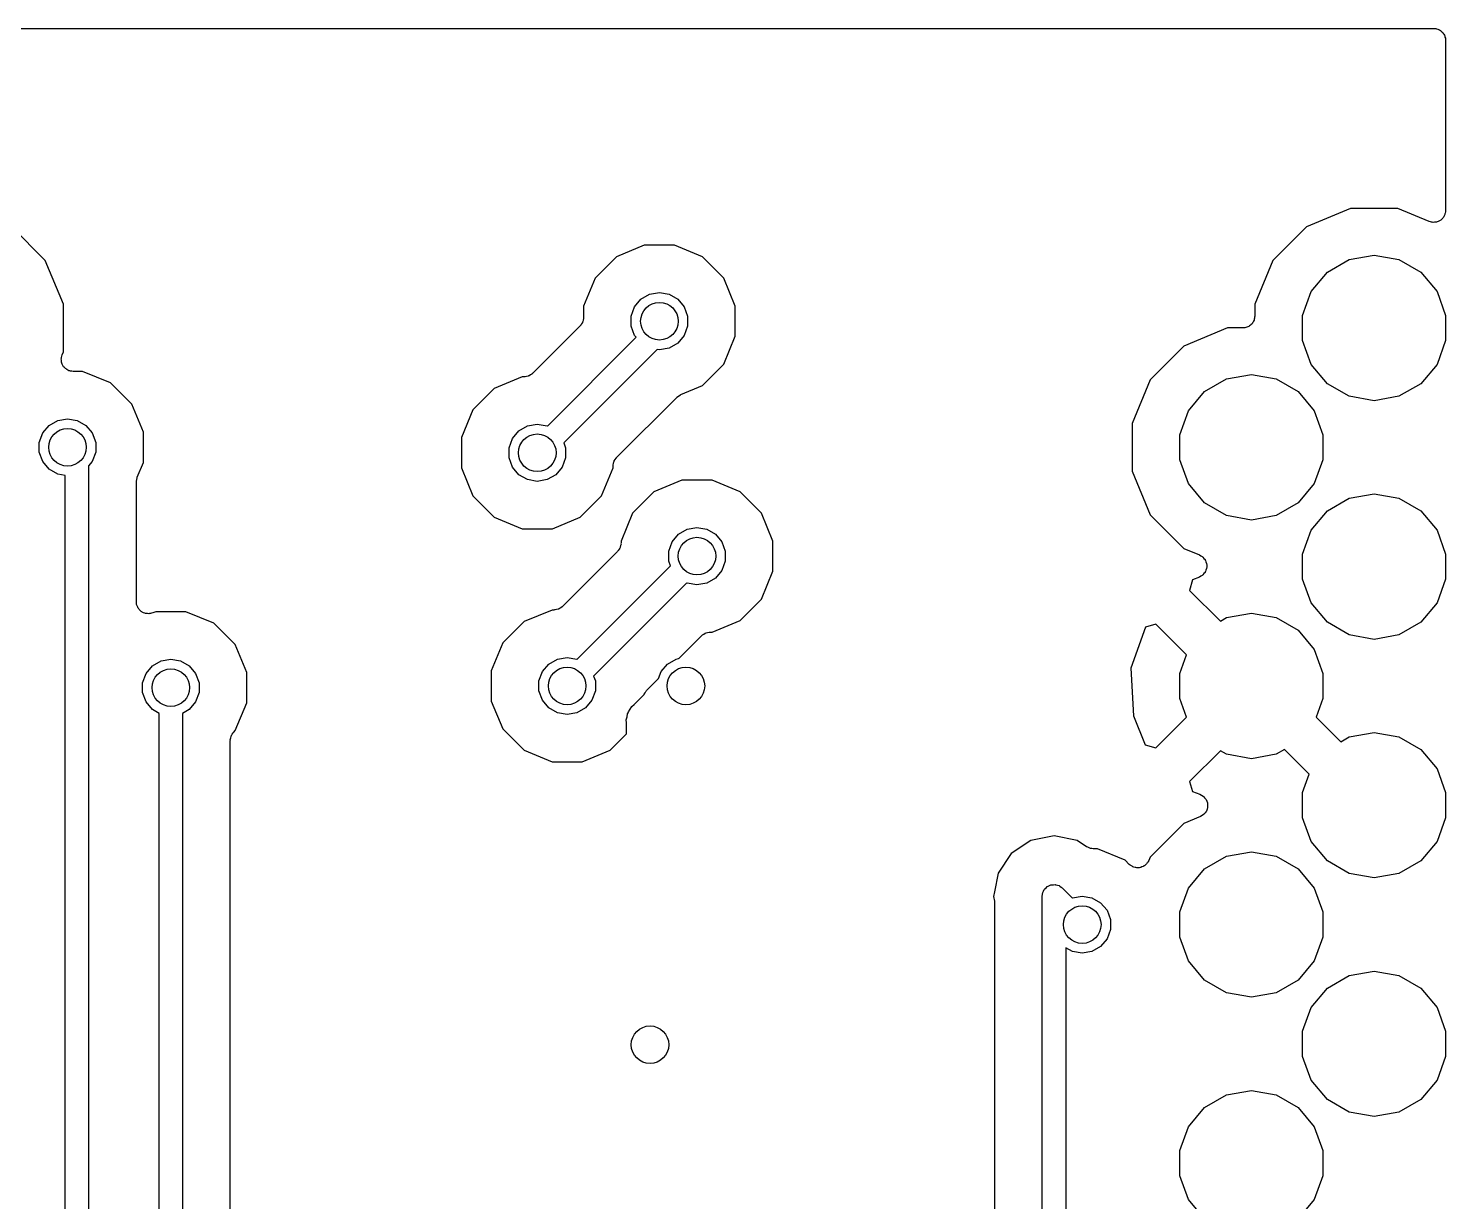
# Model space of a CAD drawing. Extents: x 61 to 194, y -153 to -61.
# Drawn here: x 179.08 to 194.17, y -81.07 to -68.58 of the extents above; entities that cross this region are included whole.
import ezdxf

# ---------------------------------------------------------------- set-up
doc = ezdxf.new("R2010")
doc.units = 0
doc.header["$MEASUREMENT"] = 0
doc.layers.add('BLACK', color=7, linetype='CONTINUOUS')

msp = doc.modelspace()

# ---------------------------------------------------------------- linework, layer by layer
at = {"layer": 'BLACK', "linetype": 'CONTINUOUS'}
for p, q in [((174.443, -68.583), (194.04, -68.583)), ((194.04, -68.583), (194.051, -68.5849)), ((194.051, -68.5849), (194.062, -68.5849)), ((194.062, -68.5849), (194.072, -68.5887)), ((194.072, -68.5887), (194.083, -68.5907)), ((194.083, -68.5907), (194.093, -68.5962)), ((194.093, -68.5962), (194.103, -68.6)), ((194.103, -68.6), (194.112, -68.6072)), ((194.112, -68.6072), (194.122, -68.6127)), ((194.122, -68.6127), (194.129, -68.6212)), ((194.129, -68.6212), (194.137, -68.6284)), ((194.137, -68.6284), (194.143, -68.638)), ((194.143, -68.638), (194.15, -68.6465)), ((194.15, -68.6465), (194.154, -68.6569)), ((194.154, -68.6569), (194.159, -68.6666)), ((194.159, -68.6666), (194.161, -68.6775)), ((194.161, -68.6775), (194.165, -68.6879)), ((194.165, -68.6879), (194.165, -68.6991)), ((194.165, -68.6991), (194.167, -68.71)), ((194.167, -68.71), (194.167, -70.5223)), ((193.154, -70.502), (192.687, -70.6953)), ((193.659, -70.502), (193.154, -70.502)), ((193.991, -70.6397), (193.659, -70.502)), ((194.147, -70.5906), (194.141, -70.5967)), ((194.152, -70.5778), (194.147, -70.5906)), ((194.159, -70.5658), (194.152, -70.5778)), ((194.161, -70.5576), (194.159, -70.5658)), ((194.164, -70.5498), (194.161, -70.5576)), ((194.165, -70.536), (194.164, -70.5498)), ((194.167, -70.5223), (194.165, -70.536)), ((179.263, -71.0526), (178.906, -70.6953)), ((192.687, -70.6953), (192.33, -71.0526)), ((194.005, -70.6427), (193.991, -70.6397)), ((194.018, -70.6474), (194.005, -70.6427)), ((194.026, -70.6474), (194.018, -70.6474)), ((194.034, -70.6492), (194.026, -70.6474)), ((194.048, -70.6474), (194.034, -70.6492)), ((194.062, -70.6474), (194.048, -70.6474)), ((194.07, -70.6446), (194.062, -70.6474)), ((194.078, -70.6435), (194.07, -70.6446)), ((194.09, -70.6371), (194.078, -70.6435)), ((194.103, -70.6323), (194.09, -70.6371)), ((194.11, -70.627), (194.103, -70.6323)), ((194.117, -70.6231), (194.11, -70.627)), ((194.127, -70.6129), (194.117, -70.6231)), ((194.137, -70.604), (194.127, -70.6129)), ((194.141, -70.5967), (194.137, -70.604)), ((185.639, -70.892), (185.342, -71.015)), ((185.961, -70.892), (185.639, -70.892)), ((186.258, -71.015), (185.961, -70.892)), ((185.342, -71.015), (185.115, -71.2423)), ((186.485, -71.2423), (186.258, -71.015)), ((192.909, -71.1793), (193.142, -71.0449)), ((193.142, -71.0449), (193.406, -70.9982)), ((193.406, -70.9982), (193.671, -71.0449)), ((193.671, -71.0449), (193.904, -71.1793)), ((179.456, -71.5194), (179.263, -71.0526)), ((192.33, -71.0526), (192.136, -71.5194)), ((192.736, -71.3851), (192.909, -71.1793)), ((193.904, -71.1793), (194.076, -71.3851)), ((185.115, -71.2423), (184.992, -71.5393)), ((186.608, -71.5393), (186.485, -71.2423)), ((185.536, -71.5477), (185.604, -71.4666)), ((185.604, -71.4666), (185.696, -71.4137)), ((185.696, -71.4137), (185.8, -71.3954)), ((185.8, -71.3954), (185.904, -71.4137)), ((185.904, -71.4137), (185.996, -71.4666)), ((185.996, -71.4666), (186.064, -71.5477)), ((192.644, -71.6376), (192.736, -71.3851)), ((194.076, -71.3851), (194.168, -71.6376)), ((179.456, -72.0246), (179.456, -71.5194)), ((184.992, -71.5393), (184.992, -71.6602)), ((185.5, -71.6471), (185.536, -71.5477)), ((185.5, -71.7529), (185.5, -71.6471)), ((186.064, -71.5477), (186.1, -71.6471)), ((186.1, -71.6471), (186.1, -71.7529)), ((186.608, -71.8607), (186.608, -71.5393)), ((192.136, -71.645), (192.134, -71.6559)), ((192.136, -71.5194), (192.136, -71.645)), ((192.644, -71.9064), (192.644, -71.6376)), ((194.168, -71.6376), (194.168, -71.9064)), ((184.955, -71.75), (184.45, -72.2548)), ((184.958, -71.7454), (184.955, -71.75)), ((184.962, -71.7418), (184.958, -71.7454)), ((184.971, -71.7275), (184.962, -71.7418)), ((184.98, -71.7139), (184.971, -71.7275)), ((184.982, -71.7085), (184.98, -71.7139)), ((184.984, -71.7036), (184.982, -71.7085)), ((184.987, -71.6873), (184.984, -71.7036)), ((184.992, -71.6713), (184.987, -71.6873)), ((184.992, -71.6602), (184.991, -71.6657)), ((184.991, -71.6657), (184.992, -71.6713)), ((185.536, -71.8523), (185.5, -71.7529)), ((186.1, -71.7529), (186.064, -71.8523)), ((191.847, -71.772), (191.381, -71.9653)), ((192.009, -71.772), (191.847, -71.772)), ((192.02, -71.7701), (192.009, -71.772)), ((192.031, -71.7701), (192.02, -71.7701)), ((192.042, -71.7663), (192.031, -71.7701)), ((192.053, -71.7643), (192.042, -71.7663)), ((192.062, -71.7588), (192.053, -71.7643)), ((192.073, -71.755), (192.062, -71.7588)), ((192.081, -71.7478), (192.073, -71.755)), ((192.091, -71.7423), (192.081, -71.7478)), ((192.098, -71.7338), (192.091, -71.7423)), ((192.107, -71.7266), (192.098, -71.7338)), ((192.112, -71.717), (192.107, -71.7266)), ((192.119, -71.7085), (192.112, -71.717)), ((192.123, -71.6981), (192.119, -71.7085)), ((192.129, -71.6884), (192.123, -71.6981)), ((192.131, -71.6775), (192.129, -71.6884)), ((192.134, -71.6671), (192.131, -71.6775)), ((192.134, -71.6559), (192.134, -71.6671)), ((184.608, -72.8157), (185.552, -71.8712)), ((185.552, -71.8712), (185.536, -71.8523)), ((185.996, -71.9334), (185.904, -71.9863)), ((186.064, -71.8523), (185.996, -71.9334)), ((186.485, -72.1577), (186.608, -71.8607)), ((192.736, -72.1589), (192.644, -71.9064)), ((194.168, -71.9064), (194.076, -72.1589)), ((179.433, -72.1015), (179.435, -72.0933)), ((179.435, -72.1152), (179.433, -72.1015)), ((179.435, -72.0849), (179.439, -72.0719)), ((179.435, -72.0933), (179.435, -72.0849)), ((179.439, -72.0719), (179.442, -72.0584)), ((179.442, -72.0584), (179.456, -72.0246)), ((185.776, -72.0005), (184.781, -72.9955)), ((185.8, -72.0046), (185.776, -72.0005)), ((185.904, -71.9863), (185.8, -72.0046)), ((191.381, -71.9653), (191.023, -72.3226)), ((179.435, -72.1291), (179.435, -72.1152)), ((179.438, -72.1369), (179.435, -72.1291)), ((179.439, -72.1452), (179.438, -72.1369)), ((179.445, -72.1575), (179.439, -72.1452)), ((179.45, -72.1705), (179.445, -72.1575)), ((179.455, -72.1769), (179.45, -72.1705)), ((179.459, -72.1843), (179.455, -72.1769)), ((179.469, -72.1937), (179.459, -72.1843)), ((179.478, -72.2043), (179.469, -72.1937)), ((179.485, -72.2085), (179.478, -72.2043)), ((179.492, -72.2141), (179.485, -72.2085)), ((179.504, -72.2194), (179.492, -72.2141)), ((179.516, -72.2263), (179.504, -72.2194)), ((179.525, -72.2278), (179.516, -72.2263)), ((179.532, -72.231), (179.525, -72.2278)), ((179.546, -72.2316), (179.532, -72.231)), ((179.56, -72.234), (179.546, -72.2316)), ((179.661, -72.234), (179.56, -72.234)), ((179.958, -72.357), (179.661, -72.234)), ((186.258, -72.385), (186.485, -72.1577)), ((192.909, -72.3647), (192.736, -72.1589)), ((194.076, -72.1589), (193.904, -72.3647)), ((180.185, -72.5843), (179.958, -72.357)), ((184.339, -72.292), (184.042, -72.415)), ((184.36, -72.292), (184.339, -72.292)), ((184.366, -72.291), (184.36, -72.292)), ((184.371, -72.2915), (184.366, -72.291)), ((184.387, -72.2872), (184.371, -72.2915)), ((184.404, -72.2843), (184.387, -72.2872)), ((184.408, -72.2815), (184.404, -72.2843)), ((184.414, -72.2801), (184.408, -72.2815)), ((184.427, -72.2706), (184.414, -72.2801)), ((184.442, -72.2623), (184.427, -72.2706)), ((184.445, -72.258), (184.442, -72.2623)), ((184.45, -72.2548), (184.445, -72.258)), ((186.029, -72.4796), (186.258, -72.385)), ((191.023, -72.3226), (190.83, -72.7894)), ((191.603, -72.4493), (191.835, -72.3149)), ((191.835, -72.3149), (192.1, -72.2682)), ((192.1, -72.2682), (192.365, -72.3149)), ((192.365, -72.3149), (192.597, -72.4493)), ((193.142, -72.4991), (192.909, -72.3647)), ((193.904, -72.3647), (193.671, -72.4991)), ((184.042, -72.415), (183.815, -72.6423)), ((185.345, -73.15), (185.988, -72.5071)), ((185.988, -72.5071), (185.99, -72.5055)), ((185.99, -72.5055), (185.992, -72.5033)), ((185.992, -72.5033), (186.008, -72.4929)), ((186.008, -72.4929), (186.024, -72.4818)), ((186.024, -72.4818), (186.027, -72.4811)), ((186.027, -72.4811), (186.029, -72.4796)), ((191.43, -72.6551), (191.603, -72.4493)), ((192.597, -72.4493), (192.77, -72.6551)), ((193.406, -72.5458), (193.142, -72.4991)), ((193.671, -72.4991), (193.406, -72.5458)), ((180.308, -72.8813), (180.185, -72.5843)), ((183.815, -72.6423), (183.692, -72.9393)), ((191.338, -72.9076), (191.43, -72.6551)), ((192.77, -72.6551), (192.862, -72.9076)), ((179.236, -72.8897), (179.304, -72.8086)), ((179.304, -72.8086), (179.396, -72.7557)), ((179.396, -72.7557), (179.5, -72.7374)), ((179.5, -72.7374), (179.604, -72.7557)), ((179.604, -72.7557), (179.696, -72.8086)), ((179.696, -72.8086), (179.764, -72.8897)), ((184.304, -72.8666), (184.396, -72.8137)), ((184.396, -72.8137), (184.5, -72.7954)), ((184.5, -72.7954), (184.604, -72.8137)), ((184.604, -72.8137), (184.608, -72.8157)), ((190.83, -72.7894), (190.83, -73.2946)), ((179.2, -72.9891), (179.236, -72.8897)), ((179.2, -73.0949), (179.2, -72.9891)), ((179.764, -72.8897), (179.8, -72.9891)), ((179.8, -72.9891), (179.8, -73.0949)), ((180.308, -73.2027), (180.308, -72.8813)), ((183.692, -72.9393), (183.692, -73.2607)), ((184.2, -73.0471), (184.236, -72.9477)), ((184.236, -72.9477), (184.304, -72.8666)), ((184.781, -72.9955), (184.8, -73.0471)), ((191.338, -73.1764), (191.338, -72.9076)), ((192.862, -72.9076), (192.862, -73.1764)), ((179.236, -73.1943), (179.2, -73.0949)), ((179.8, -73.0949), (179.764, -73.1943)), ((184.2, -73.1529), (184.2, -73.0471)), ((184.236, -73.2523), (184.2, -73.1529)), ((184.8, -73.1529), (184.764, -73.2523)), ((184.8, -73.0471), (184.8, -73.1529)), ((185.329, -73.1725), (185.338, -73.1582)), ((185.338, -73.1582), (185.342, -73.1546)), ((185.342, -73.1546), (185.345, -73.15)), ((179.304, -73.2754), (179.236, -73.1943)), ((179.396, -73.3283), (179.304, -73.2754)), ((179.764, -73.1943), (179.725, -73.2406)), ((179.725, -73.2406), (179.725, -104.395)), ((180.243, -73.3604), (180.308, -73.2027)), ((183.692, -73.2607), (183.815, -73.5577)), ((184.304, -73.3334), (184.236, -73.2523)), ((184.764, -73.2523), (184.696, -73.3334)), ((185.185, -73.5577), (185.308, -73.2607)), ((185.308, -73.2287), (185.313, -73.2127)), ((185.309, -73.2343), (185.308, -73.2287)), ((185.308, -73.2398), (185.309, -73.2343)), ((185.308, -73.2607), (185.308, -73.2398)), ((185.313, -73.2127), (185.316, -73.1964)), ((185.316, -73.1964), (185.318, -73.1915)), ((185.318, -73.1915), (185.32, -73.1861)), ((185.32, -73.1861), (185.329, -73.1725)), ((190.83, -73.2946), (191.023, -73.7614)), ((191.43, -73.4289), (191.338, -73.1764)), ((192.862, -73.1764), (192.77, -73.4289)), ((179.475, -73.3422), (179.396, -73.3283)), ((179.475, -104.348), (179.475, -73.3422)), ((180.233, -73.4035), (180.237, -73.3846)), ((180.233, -73.4063), (180.233, -73.4035)), ((180.233, -73.409), (180.233, -73.4063)), ((180.233, -74.6874), (180.233, -73.409)), ((180.237, -73.3846), (180.241, -73.3656)), ((180.241, -73.3656), (180.242, -73.3632)), ((180.242, -73.3632), (180.243, -73.3604)), ((184.396, -73.3863), (184.304, -73.3334)), ((184.5, -73.4046), (184.396, -73.3863)), ((184.604, -73.3863), (184.5, -73.4046)), ((184.696, -73.3334), (184.604, -73.3863)), ((186.039, -73.392), (185.742, -73.515)), ((186.361, -73.392), (186.039, -73.392)), ((186.658, -73.515), (186.361, -73.392)), ((191.603, -73.6347), (191.43, -73.4289)), ((192.77, -73.4289), (192.597, -73.6347)), ((183.815, -73.5577), (184.042, -73.785)), ((184.958, -73.785), (185.185, -73.5577)), ((185.742, -73.515), (185.515, -73.7423)), ((186.885, -73.7423), (186.658, -73.515)), ((192.909, -73.7193), (193.142, -73.5849)), ((193.142, -73.5849), (193.406, -73.5382)), ((193.406, -73.5382), (193.671, -73.5849)), ((193.671, -73.5849), (193.904, -73.7193)), ((185.515, -73.7423), (185.392, -74.0393)), ((187.008, -74.0393), (186.885, -73.7423)), ((191.023, -73.7614), (191.381, -74.1187)), ((191.835, -73.7691), (191.603, -73.6347)), ((192.597, -73.6347), (192.365, -73.7691)), ((192.736, -73.9251), (192.909, -73.7193)), ((193.904, -73.7193), (194.076, -73.9251)), ((184.042, -73.785), (184.339, -73.908)), ((184.339, -73.908), (184.661, -73.908)), ((184.661, -73.908), (184.958, -73.785)), ((186.004, -73.9666), (186.096, -73.9137)), ((186.096, -73.9137), (186.2, -73.8954)), ((186.2, -73.8954), (186.304, -73.9137)), ((186.304, -73.9137), (186.396, -73.9666)), ((192.1, -73.8158), (191.835, -73.7691)), ((192.365, -73.7691), (192.1, -73.8158)), ((185.392, -74.0602), (185.391, -74.0657)), ((185.392, -74.0393), (185.392, -74.0602)), ((185.9, -74.1471), (185.936, -74.0477)), ((185.936, -74.0477), (186.004, -73.9666)), ((186.396, -73.9666), (186.464, -74.0477)), ((186.464, -74.0477), (186.5, -74.1471)), ((187.008, -74.3607), (187.008, -74.0393)), ((192.644, -74.1776), (192.736, -73.9251)), ((194.076, -73.9251), (194.168, -74.1776)), ((185.355, -74.15), (184.768, -74.7368)), ((185.358, -74.1454), (185.355, -74.15)), ((185.362, -74.1418), (185.358, -74.1454)), ((185.371, -74.1275), (185.362, -74.1418)), ((185.38, -74.1139), (185.371, -74.1275)), ((185.382, -74.1085), (185.38, -74.1139)), ((185.384, -74.1036), (185.382, -74.1085)), ((185.387, -74.0873), (185.384, -74.1036)), ((185.392, -74.0713), (185.387, -74.0873)), ((185.391, -74.0657), (185.392, -74.0713)), ((185.9, -74.2529), (185.9, -74.1471)), ((186.5, -74.1471), (186.5, -74.2529)), ((191.381, -74.1187), (191.548, -74.1881)), ((191.548, -74.1881), (191.562, -74.197)), ((191.562, -74.197), (191.577, -74.2047)), ((191.577, -74.2047), (191.581, -74.2088)), ((191.581, -74.2088), (191.585, -74.2118)), ((191.585, -74.2118), (191.596, -74.225)), ((192.644, -74.4464), (192.644, -74.1776)), ((194.168, -74.1776), (194.168, -74.4464)), ((184.926, -75.2977), (185.919, -74.3045)), ((185.919, -74.3045), (185.9, -74.2529)), ((186.464, -74.3523), (186.396, -74.4334)), ((186.5, -74.2529), (186.464, -74.3523)), ((186.885, -74.6577), (187.008, -74.3607)), ((191.596, -74.225), (191.607, -74.2372)), ((191.607, -74.2372), (191.609, -74.2424)), ((191.609, -74.2424), (191.612, -74.2468)), ((191.612, -74.3641), (191.609, -74.3685)), ((191.612, -74.2468), (191.617, -74.2626)), ((191.617, -74.3483), (191.612, -74.3641)), ((191.617, -74.2626), (191.624, -74.2779)), ((191.624, -74.3329), (191.617, -74.3483)), ((191.624, -74.2779), (191.624, -74.2835)), ((191.624, -74.2835), (191.626, -74.2889)), ((191.626, -74.322), (191.624, -74.3273)), ((191.624, -74.3273), (191.624, -74.3329)), ((191.626, -74.2889), (191.625, -74.3054)), ((191.625, -74.3054), (191.626, -74.322)), ((186.092, -74.4843), (185.099, -75.4775)), ((186.096, -74.4863), (186.092, -74.4843)), ((186.2, -74.5046), (186.096, -74.4863)), ((186.304, -74.4863), (186.2, -74.5046)), ((186.396, -74.4334), (186.304, -74.4863)), ((191.474, -74.4535), (191.442, -74.5649)), ((191.548, -74.4228), (191.474, -74.4535)), ((191.562, -74.4138), (191.548, -74.4228)), ((191.577, -74.4062), (191.562, -74.4138)), ((191.581, -74.4021), (191.577, -74.4062)), ((191.585, -74.3991), (191.581, -74.4021)), ((191.596, -74.3859), (191.585, -74.3991)), ((191.607, -74.3737), (191.596, -74.3859)), ((191.609, -74.3685), (191.607, -74.3737)), ((192.736, -74.6989), (192.644, -74.4464)), ((194.168, -74.4464), (194.076, -74.6989)), ((186.658, -74.885), (186.885, -74.6577)), ((191.442, -74.5649), (191.77, -74.8927)), ((180.235, -74.701), (180.233, -74.6874)), ((180.236, -74.7149), (180.235, -74.701)), ((180.239, -74.7226), (180.236, -74.7149)), ((180.241, -74.7308), (180.239, -74.7226)), ((180.248, -74.7428), (180.241, -74.7308)), ((180.253, -74.7556), (180.248, -74.7428)), ((180.259, -74.7618), (180.253, -74.7556)), ((180.263, -74.769), (180.259, -74.7618)), ((180.273, -74.7779), (180.263, -74.769)), ((180.283, -74.7881), (180.273, -74.7779)), ((180.29, -74.792), (180.283, -74.7881)), ((180.296, -74.7974), (180.29, -74.792)), ((180.31, -74.8021), (180.296, -74.7974)), ((180.322, -74.8085), (180.31, -74.8021)), ((180.33, -74.8096), (180.322, -74.8085)), ((180.338, -74.8124), (180.33, -74.8096)), ((180.352, -74.8124), (180.338, -74.8124)), ((180.366, -74.8143), (180.352, -74.8124)), ((180.374, -74.8124), (180.366, -74.8143)), ((180.382, -74.8124), (180.374, -74.8124)), ((180.395, -74.8077), (180.382, -74.8124)), ((180.409, -74.8047), (180.395, -74.8077)), ((180.439, -74.792), (180.409, -74.8047)), ((180.761, -74.792), (180.439, -74.792)), ((181.058, -74.915), (180.761, -74.792)), ((184.657, -74.774), (184.36, -74.897)), ((184.678, -74.774), (184.657, -74.774)), ((184.684, -74.773), (184.678, -74.774)), ((184.689, -74.7735), (184.684, -74.773)), ((184.705, -74.7692), (184.689, -74.7735)), ((184.722, -74.7663), (184.705, -74.7692)), ((184.726, -74.7635), (184.722, -74.7663)), ((184.732, -74.7621), (184.726, -74.7635)), ((184.745, -74.7526), (184.732, -74.7621)), ((184.76, -74.7443), (184.745, -74.7526)), ((184.763, -74.74), (184.76, -74.7443)), ((184.768, -74.7368), (184.763, -74.74)), ((191.835, -74.8549), (192.1, -74.8082)), ((192.1, -74.8082), (192.365, -74.8549)), ((192.909, -74.9047), (192.736, -74.6989)), ((194.076, -74.6989), (193.904, -74.9047)), ((181.285, -75.1423), (181.058, -74.915)), ((184.36, -74.897), (184.133, -75.1243)), ((186.361, -75.008), (186.658, -74.885)), ((190.975, -74.955), (190.819, -75.3932)), ((191.083, -74.9241), (190.975, -74.955)), ((191.41, -75.2508), (191.083, -74.9241)), ((191.77, -74.8927), (191.835, -74.8549)), ((192.365, -74.8549), (192.597, -74.9893)), ((193.142, -75.0391), (192.909, -74.9047)), ((193.904, -74.9047), (193.671, -75.0391)), ((186.011, -75.2845), (186.25, -75.0452)), ((186.25, -75.0452), (186.255, -75.042)), ((186.255, -75.042), (186.258, -75.0377)), ((186.258, -75.0377), (186.273, -75.0294)), ((186.273, -75.0294), (186.286, -75.0199)), ((186.286, -75.0199), (186.292, -75.0185)), ((186.292, -75.0185), (186.296, -75.0157)), ((186.296, -75.0157), (186.313, -75.0128)), ((186.313, -75.0128), (186.329, -75.0085)), ((186.329, -75.0085), (186.334, -75.009)), ((186.334, -75.009), (186.34, -75.008)), ((186.34, -75.008), (186.361, -75.008)), ((192.597, -74.9893), (192.77, -75.1951)), ((193.406, -75.0858), (193.142, -75.0391)), ((193.671, -75.0391), (193.406, -75.0858)), ((181.408, -75.4393), (181.285, -75.1423)), ((184.133, -75.1243), (184.01, -75.4213)), ((191.338, -75.4476), (191.41, -75.2508)), ((192.77, -75.1951), (192.862, -75.4476)), ((180.336, -75.4477), (180.404, -75.3666)), ((180.404, -75.3666), (180.496, -75.3137)), ((180.496, -75.3137), (180.6, -75.2954)), ((180.6, -75.2954), (180.704, -75.3137)), ((180.704, -75.3137), (180.796, -75.3666)), ((180.796, -75.3666), (180.864, -75.4477)), ((184.01, -75.4213), (184.01, -75.7427)), ((184.554, -75.4297), (184.622, -75.3486)), ((184.622, -75.3486), (184.714, -75.2957)), ((184.714, -75.2957), (184.818, -75.2774)), ((184.818, -75.2774), (184.922, -75.2957)), ((184.922, -75.2957), (184.926, -75.2977)), ((185.818, -75.4297), (185.886, -75.3486)), ((185.886, -75.3486), (185.978, -75.2957)), ((185.978, -75.2957), (186.004, -75.2911)), ((186.004, -75.2911), (186.011, -75.2845)), ((190.819, -75.3932), (190.844, -75.9011)), ((180.3, -75.5471), (180.336, -75.4477)), ((180.3, -75.6529), (180.3, -75.5471)), ((180.864, -75.4477), (180.9, -75.5471)), ((180.9, -75.5471), (180.9, -75.6529)), ((181.408, -75.7607), (181.408, -75.4393)), ((184.518, -75.5291), (184.554, -75.4297)), ((184.518, -75.6349), (184.518, -75.5291)), ((185.099, -75.4775), (185.118, -75.5291)), ((185.118, -75.5291), (185.118, -75.6349)), ((185.663, -75.632), (185.791, -75.5041)), ((185.791, -75.5041), (185.818, -75.4297)), ((191.338, -75.7164), (191.338, -75.4476)), ((192.862, -75.4476), (192.862, -75.7164)), ((180.336, -75.7523), (180.3, -75.6529)), ((180.9, -75.6529), (180.864, -75.7523)), ((184.554, -75.7343), (184.518, -75.6349)), ((185.118, -75.6349), (185.082, -75.7343)), ((185.531, -75.7795), (185.636, -75.6746)), ((185.636, -75.6735), (185.638, -75.6681)), ((185.636, -75.6746), (185.636, -75.6735)), ((185.638, -75.6681), (185.647, -75.6545)), ((185.647, -75.6545), (185.656, -75.6402)), ((185.656, -75.6402), (185.66, -75.6366)), ((185.66, -75.6366), (185.663, -75.632)), ((191.41, -75.9132), (191.338, -75.7164)), ((192.862, -75.7164), (192.79, -75.9132)), ((180.404, -75.8334), (180.336, -75.7523)), ((180.475, -75.8742), (180.404, -75.8334)), ((180.475, -99.6482), (180.475, -75.8742)), ((180.796, -75.8334), (180.725, -75.8742)), ((180.725, -75.8742), (180.725, -99.6946)), ((180.864, -75.7523), (180.796, -75.8334)), ((181.285, -76.0577), (181.408, -75.7607)), ((184.01, -75.7427), (184.133, -76.0397)), ((184.622, -75.8154), (184.554, -75.7343)), ((184.714, -75.8683), (184.622, -75.8154)), ((184.818, -75.8866), (184.714, -75.8683)), ((184.922, -75.8683), (184.818, -75.8866)), ((185.014, -75.8154), (184.922, -75.8683)), ((185.082, -75.7343), (185.014, -75.8154)), ((185.461, -75.8772), (185.467, -75.8675)), ((185.467, -75.8675), (185.47, -75.8567)), ((185.47, -75.8567), (185.489, -75.8295)), ((185.489, -75.8295), (185.506, -75.8008)), ((185.506, -75.8008), (185.531, -75.7795)), ((185.447, -75.9419), (185.456, -75.9098)), ((185.45, -75.9749), (185.447, -75.9419)), ((185.45, -76.0927), (185.45, -75.9749)), ((185.456, -75.9098), (185.461, -75.8772)), ((190.844, -75.9011), (190.971, -76.208)), ((191.083, -76.2399), (191.41, -75.9132)), ((192.79, -75.9132), (193.053, -76.176)), ((181.233, -76.1512), (181.238, -76.1352)), ((181.234, -76.1568), (181.233, -76.1512)), ((181.233, -76.1623), (181.234, -76.1568)), ((181.233, -99.6252), (181.233, -76.1623)), ((181.238, -76.1352), (181.241, -76.1189)), ((181.241, -76.1189), (181.243, -76.114)), ((181.243, -76.114), (181.245, -76.1086)), ((181.245, -76.1086), (181.254, -76.095)), ((181.254, -76.095), (181.263, -76.0807)), ((181.263, -76.0807), (181.267, -76.0771)), ((181.267, -76.0771), (181.27, -76.0725)), ((181.27, -76.0725), (181.285, -76.0577)), ((184.133, -76.0397), (184.36, -76.267)), ((185.276, -76.267), (185.45, -76.0927)), ((193.053, -76.176), (193.142, -76.1249)), ((193.142, -76.1249), (193.406, -76.0782)), ((193.406, -76.0782), (193.671, -76.1249)), ((193.671, -76.1249), (193.904, -76.2593)), ((184.36, -76.267), (184.657, -76.39)), ((184.979, -76.39), (185.276, -76.267)), ((190.971, -76.208), (191.083, -76.2399)), ((191.77, -76.2713), (191.442, -76.5991)), ((191.835, -76.3091), (191.77, -76.2713)), ((192.1, -76.3558), (191.835, -76.3091)), ((192.365, -76.3091), (192.1, -76.3558)), ((192.453, -76.258), (192.365, -76.3091)), ((192.716, -76.5208), (192.453, -76.258)), ((193.904, -76.2593), (194.076, -76.4651)), ((184.657, -76.39), (184.979, -76.39)), ((194.076, -76.4651), (194.168, -76.7176)), ((191.442, -76.5991), (191.473, -76.7067)), ((192.644, -76.7176), (192.716, -76.5208)), ((191.473, -76.7067), (191.552, -76.7349)), ((191.552, -76.7349), (191.569, -76.7447)), ((191.569, -76.7447), (191.587, -76.7538)), ((191.587, -76.7538), (191.588, -76.7555)), ((191.588, -76.7555), (191.59, -76.7567)), ((191.59, -76.7567), (191.603, -76.7717)), ((191.603, -76.7717), (191.617, -76.7863)), ((192.644, -76.9864), (192.644, -76.7176)), ((194.168, -76.7176), (194.168, -76.9864)), ((191.62, -76.9173), (191.607, -76.9325)), ((191.617, -76.7863), (191.617, -76.7885)), ((191.617, -76.7885), (191.619, -76.7903)), ((191.619, -76.7903), (191.626, -76.8088)), ((191.621, -76.9151), (191.62, -76.9173)), ((191.622, -76.9132), (191.621, -76.9151)), ((191.628, -76.8944), (191.622, -76.9132)), ((191.626, -76.8088), (191.633, -76.827)), ((191.635, -76.8758), (191.628, -76.8944)), ((191.633, -76.827), (191.633, -76.8294)), ((191.633, -76.8294), (191.634, -76.8317)), ((191.634, -76.8317), (191.634, -76.8514)), ((191.634, -76.8514), (191.635, -76.8711)), ((191.635, -76.8711), (191.635, -76.8734)), ((191.635, -76.8734), (191.635, -76.8758)), ((191.381, -77.0453), (191.023, -77.4026)), ((191.558, -76.9719), (191.381, -77.0453)), ((191.575, -76.9613), (191.558, -76.9719)), ((191.592, -76.9513), (191.575, -76.9613)), ((191.593, -76.9495), (191.592, -76.9513)), ((191.595, -76.9482), (191.593, -76.9495)), ((191.607, -76.9325), (191.595, -76.9482)), ((192.736, -77.2389), (192.644, -76.9864)), ((194.168, -76.9864), (194.076, -77.2389)), ((189.753, -77.2257), (189.544, -77.3656)), ((190, -77.1766), (189.753, -77.2257)), ((190.247, -77.2257), (190, -77.1766)), ((190.347, -77.2926), (190.247, -77.2257)), ((189.544, -77.3656), (189.404, -77.575)), ((190.361, -77.2987), (190.347, -77.2926)), ((190.374, -77.3063), (190.361, -77.2987)), ((190.381, -77.3076), (190.374, -77.3063)), ((190.387, -77.3104), (190.381, -77.3076)), ((190.403, -77.3114), (190.387, -77.3104)), ((190.418, -77.314), (190.403, -77.3114)), ((190.461, -77.314), (190.418, -77.314)), ((190.758, -77.437), (190.461, -77.314)), ((191.835, -77.3949), (192.1, -77.3482)), ((192.1, -77.3482), (192.365, -77.3949)), ((192.909, -77.4447), (192.736, -77.2389)), ((194.076, -77.2389), (193.904, -77.4447)), ((190.801, -77.4804), (190.758, -77.437)), ((190.812, -77.4883), (190.801, -77.4804)), ((190.823, -77.4977), (190.812, -77.4883)), ((190.83, -77.5009), (190.823, -77.4977)), ((190.837, -77.5057), (190.83, -77.5009)), ((190.851, -77.5093), (190.837, -77.5057)), ((190.863, -77.5146), (190.851, -77.5093)), ((190.872, -77.5149), (190.863, -77.5146)), ((190.88, -77.5171), (190.872, -77.5149)), ((190.894, -77.5159), (190.88, -77.5171)), ((190.907, -77.5165), (190.894, -77.5159)), ((190.915, -77.514), (190.907, -77.5165)), ((190.924, -77.5132), (190.915, -77.514)), ((190.936, -77.5074), (190.924, -77.5132)), ((190.95, -77.5032), (190.936, -77.5074)), ((190.956, -77.4981), (190.95, -77.5032)), ((190.964, -77.4946), (190.956, -77.4981)), ((190.974, -77.4848), (190.964, -77.4946)), ((190.984, -77.4764), (190.974, -77.4848)), ((190.989, -77.4693), (190.984, -77.4764)), ((190.995, -77.4634), (190.989, -77.4693)), ((191.001, -77.4509), (190.995, -77.4634)), ((191.008, -77.4392), (191.001, -77.4509)), ((191.023, -77.4026), (191.008, -77.4392)), ((191.43, -77.7351), (191.603, -77.5293)), ((191.603, -77.5293), (191.835, -77.3949)), ((192.365, -77.3949), (192.597, -77.5293)), ((192.597, -77.5293), (192.77, -77.7351)), ((193.142, -77.5791), (192.909, -77.4447)), ((193.904, -77.4447), (193.671, -77.5791)), ((189.404, -77.575), (189.365, -77.7719)), ((193.406, -77.6258), (193.142, -77.5791)), ((193.671, -77.5791), (193.406, -77.6258)), ((189.365, -77.7719), (189.355, -77.822)), ((189.355, -77.822), (189.365, -77.8721)), ((189.365, -77.7719), (189.365, -77.7719)), ((189.874, -77.8331), (189.875, -77.8166)), ((189.875, -77.8384), (189.874, -77.8331)), ((189.875, -77.8111), (189.876, -77.8057)), ((189.875, -77.8166), (189.875, -77.8111)), ((189.876, -77.8057), (189.877, -77.7891)), ((189.877, -77.7891), (189.88, -77.7841)), ((189.88, -77.7841), (189.881, -77.7786)), ((189.881, -77.7786), (189.889, -77.7642)), ((189.889, -77.7642), (189.896, -77.7492)), ((189.896, -77.7492), (189.9, -77.7452)), ((189.9, -77.7452), (189.903, -77.7404)), ((189.903, -77.7404), (189.915, -77.7298)), ((189.915, -77.7298), (189.927, -77.718)), ((189.927, -77.718), (189.932, -77.7157)), ((189.932, -77.7157), (189.937, -77.7121)), ((189.937, -77.7121), (189.952, -77.7064)), ((189.952, -77.7064), (189.967, -77.6994)), ((189.967, -77.6994), (189.973, -77.6989)), ((189.973, -77.6989), (189.978, -77.697)), ((189.978, -77.697), (189.995, -77.697)), ((189.995, -77.697), (190.011, -77.6956)), ((190.011, -77.6956), (190.016, -77.697)), ((190.016, -77.697), (190.022, -77.697)), ((190.022, -77.697), (190.038, -77.7027)), ((190.038, -77.7027), (190.054, -77.707)), ((190.054, -77.707), (190.058, -77.7102)), ((190.058, -77.7102), (190.063, -77.7121)), ((190.063, -77.7121), (190.076, -77.7227)), ((190.076, -77.7227), (190.081, -77.7259)), ((190.081, -77.7259), (190.085, -77.7297)), ((190.085, -77.7297), (190.097, -77.7404)), ((190.097, -77.7404), (190.1, -77.7452)), ((190.1, -77.7452), (190.192, -77.8377)), ((190.192, -77.8377), (190.196, -77.8357)), ((190.196, -77.8357), (190.3, -77.8174)), ((190.3, -77.8174), (190.404, -77.8357)), ((190.404, -77.8357), (190.496, -77.8886)), ((191.338, -77.9876), (191.43, -77.7351)), ((192.77, -77.7351), (192.862, -77.9876)), ((189.365, -77.8721), (189.365, -77.8846)), ((189.365, -77.8846), (189.367, -77.8968)), ((189.367, -77.8968), (189.367, -82.8288)), ((189.875, -102.295), (189.875, -77.8384)), ((190.496, -77.8886), (190.564, -77.9697)), ((190.564, -77.9697), (190.6, -78.0691)), ((190.6, -78.0691), (190.6, -78.1749)), ((191.338, -78.2564), (191.338, -77.9876)), ((192.862, -77.9876), (192.862, -78.2564)), ((190.564, -78.2743), (190.496, -78.3554)), ((190.6, -78.1749), (190.564, -78.2743)), ((191.43, -78.5089), (191.338, -78.2564)), ((192.862, -78.2564), (192.77, -78.5089)), ((190.196, -78.4083), (190.125, -78.3674)), ((190.125, -78.3674), (190.125, -102.248)), ((190.3, -78.4266), (190.196, -78.4083)), ((190.404, -78.4083), (190.3, -78.4266)), ((190.496, -78.3554), (190.404, -78.4083)), ((191.603, -78.7147), (191.43, -78.5089)), ((192.77, -78.5089), (192.597, -78.7147)), ((191.835, -78.8491), (191.603, -78.7147)), ((192.597, -78.7147), (192.365, -78.8491)), ((192.909, -78.7993), (193.142, -78.6649)), ((193.142, -78.6649), (193.406, -78.6182)), ((193.406, -78.6182), (193.671, -78.6649)), ((193.671, -78.6649), (193.904, -78.7993)), ((192.1, -78.8958), (191.835, -78.8491)), ((192.365, -78.8491), (192.1, -78.8958)), ((192.736, -79.0051), (192.909, -78.7993)), ((193.904, -78.7993), (194.076, -79.0051)), ((192.644, -79.2576), (192.736, -79.0051)), ((194.076, -79.0051), (194.168, -79.2576)), ((192.644, -79.5264), (192.644, -79.2576)), ((194.168, -79.2576), (194.168, -79.5264)), ((192.736, -79.7789), (192.644, -79.5264)), ((194.168, -79.5264), (194.076, -79.7789)), ((192.909, -79.9847), (192.736, -79.7789)), ((194.076, -79.7789), (193.904, -79.9847)), ((191.603, -80.0693), (191.835, -79.9349)), ((191.835, -79.9349), (192.1, -79.8882)), ((192.1, -79.8882), (192.365, -79.9349)), ((192.365, -79.9349), (192.597, -80.0693)), ((191.43, -80.2751), (191.603, -80.0693)), ((192.597, -80.0693), (192.77, -80.2751)), ((193.142, -80.1191), (192.909, -79.9847)), ((193.904, -79.9847), (193.671, -80.1191)), ((193.406, -80.1658), (193.142, -80.1191)), ((193.671, -80.1191), (193.406, -80.1658)), ((191.338, -80.5276), (191.43, -80.2751)), ((192.77, -80.2751), (192.862, -80.5276)), ((191.338, -80.7964), (191.338, -80.5276)), ((192.862, -80.5276), (192.862, -80.7964)), ((191.43, -81.0489), (191.338, -80.7964)), ((192.862, -80.7964), (192.77, -81.0489)), ((191.603, -81.2547), (191.43, -81.0489)), ((192.77, -81.0489), (192.597, -81.2547))]:
    msp.add_line(p, q, dxfattribs=at)
at = {"layer": 'BLACK'}
for centre in [(185.8, -71.7), (179.5, -73.042), (184.5, -73.1), (186.2, -74.2), (180.6, -75.6), (184.818, -75.582), (186.082, -75.582), (190.3, -78.122), (185.7, -79.4)]:
    msp.add_circle(centre, 0.2, dxfattribs=at)

doc.saveas('drawing.dxf')
